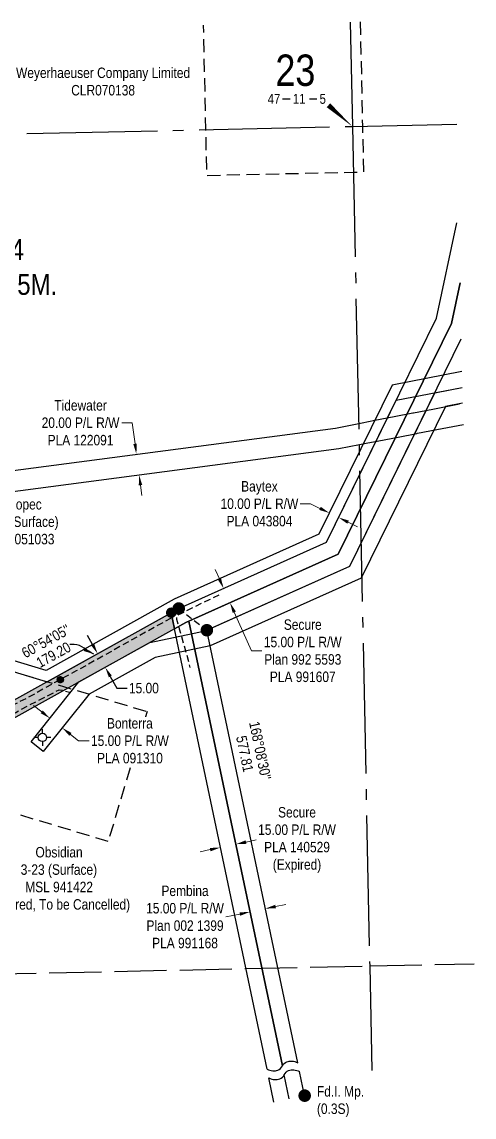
# Model space of a CAD drawing. Extents: x 594959 to 602233, y 5878755 to 5883049.
# Drawn here: x 600124 to 600557, y 5880019 to 5881068 of the extents above; entities that cross this region are included whole.
import ezdxf
from ezdxf.enums import TextEntityAlignment as Align

# ---------------------------------------------------------------- set-up
doc = ezdxf.new("R2010")
doc.units = 0
doc.header["$LTSCALE"] = 5
doc.header["$PDSIZE"] = 0.5
for name, pattern in [('foc-ACCESSROAD', [3.75, 2.5, -1.25]), ('foc-QUARTERLINE', [33, 25, -3, 2, -3]), ('foc-TIELINE', [1.875, 1.25, -0.625]), ('foc-UNSURVEYED', [12.5, 10, -2.5]), ('UG_PIPE', [1.875, 1.25, -0.625])]:
    doc.linetypes.add(name, pattern=pattern)
doc.layers.get('Defpoints').update_dxf_attribs({"color": 9})
for name, color, linetype in [('10', 1, 'Continuous'), ('9', 3, 'Continuous'), ('AS-PIPE-UG', 44, 'UG_PIPE'), ('AS-SYMBOL', 7, 'Continuous'), ('C-RW', 13, 'Continuous'), ('C-SYMBOL', 7, 'Continuous'), ('C-WS', 13, 'foc-ACCESSROAD'), ('F-RW', 190, 'Continuous'), ('F-WS', 190, 'foc-ACCESSROAD'), ('F-WS-S', 8, 'Continuous'), ('L-BD1', 253, 'Continuous'), ('L-MON', 1, 'Continuous'), ('L-QSEC', 8, 'foc-QUARTERLINE'), ('L-SECLBL', 7, 'Continuous'), ('L-TIE', 7, 'foc-TIELINE'), ('L-USEC', 7, 'foc-UNSURVEYED'), ('P-PROPOSED', 10, 'Continuous'), ('P-PROPOSED-H', 21, 'Continuous'), ('P-TXT', 4, 'Continuous')]:
    doc.layers.add(name, color=color, linetype=linetype)
for name, color, linetype, lineweight in [('C-WS-T', 13, 'Continuous', 9), ('F-RW-T', 190, 'Continuous', 9), ('F-WS-T', 190, 'Continuous', 9)]:
    doc.layers.add(name, color=color, linetype=linetype, lineweight=lineweight)
doc.styles.add('175L', font='ARIALN.TTF', dxfattribs={"height": 20})
doc.styles.add('80CG', font='ARIALN.TTF', dxfattribs={"height": 10})
doc.styles.add('80L', font='ARIALN.TTF', dxfattribs={"height": 10})
doc.styles.add('SIMPLEX', font='ARIALN.TTF')
doc.dimstyles.new('Compass 5 000', dxfattribs={"dimscale": 5, "dimtxt": 9, "dimasz": 2, "dimexe": 0.2, "dimexo": 0.0625, "dimgap": 0.5, "dimtad": 0, "dimtih": 1, "dimtoh": 1, "dimzin": 0, "dimdsep": 46, "dimtxsty": '80CG', "dimcen": 0.1, "dimse1": 1, "dimse2": 1, "dimclrd": 256, "dimclrt": 256, "dimaunit": 1, "dimadec": 4, "dimazin": 0, "dimtfac": 0.06, "dimtofl": 0, "dimtmove": 0, "dimatfit": 1, "dimfxl": 0.2, "dimtolj": 1, "dimtzin": 0, "dimlwd": -1, "dimarcsym": 0})

# ---------------------------------------------------------------- blocks, each defined once
blk = doc.blocks.new('L-SECLBL')
at = {"layer": '9', "color": 7}
for p, q in [((-5.1, -27.8), (-12.3, -27.8)), ((20.7, -27.8), (13.5, -27.8))]:
    blk.add_line(p, q, dxfattribs=at)
at = {"layer": '10', "color": 2, "style": 'SIMPLEX'}
blk.add_attdef('SEC', text='', height=30, dxfattribs=at).set_placement((0, 0), align=Align.MIDDLE)
at = {"layer": '10', "color": 5, "style": '80L'}
blk.add_attdef('TWP', text='', height=9.5, dxfattribs=at).set_placement((-14.4, -27.4), align=Align.MIDDLE_RIGHT)
blk.add_attdef('RGE', text='', height=9.5, dxfattribs=at).set_placement((3.6, -27.4), align=Align.MIDDLE_CENTER)
blk.add_attdef('MER', text='', height=9.5, dxfattribs=at).set_placement((23.2, -27.4), align=Align.MIDDLE_LEFT)
blk = doc.blocks.new('*D435')
at = {"layer": 'Defpoints', "color": 0, "transparency": 16777216}
for p in [(600232.7, 5880653.6), (600233.7, 5880653.7), (600235.3, 5880633.8)]:
    blk.add_point(p, dxfattribs=at)
at = {"layer": 'F-RW-T', "transparency": 16777216}
for p, q in [((600229.8, 5880683.8), (600219.8, 5880683.8)), ((600232.4, 5880663.6), (600229.8, 5880683.8)), ((600237.6, 5880624), (600238.9, 5880614.1))]:
    blk.add_line(p, q, dxfattribs=at)
for points in [[(600234.1, 5880663.8), (600230.8, 5880663.4), (600233.7, 5880653.7)], [(600239.3, 5880624.2), (600236, 5880623.8), (600236.3, 5880633.9)]]:
    blk.add_solid(points, dxfattribs=at)
at = {"layer": 'F-RW-T', "transparency": 16777216, "insert": (600180.2, 5880683.8), "char_height": 10, "attachment_point": 5, "style": '80CG'}
blk.add_mtext('\\A1;Tidewater\\P20.00 P/L R/W\\PPLA 122091', dxfattribs=at)
blk = doc.blocks.new('*D436')
at = {"layer": 'Defpoints', "color": 0, "transparency": 16777216}
for p in [(600317.7, 5880333.7), (600303, 5880330.6), (600314.3, 5880277)]:
    blk.add_point(p, dxfattribs=at)
at = {"layer": 'F-RW-T', "transparency": 16777216}
for p, q in [((600338.8, 5880282.1), (600348.6, 5880284.2)), ((600304.5, 5880274.9), (600294.7, 5880272.9))]:
    blk.add_line(p, q, dxfattribs=at)
for points in [[(600338.4, 5880283.8), (600339.1, 5880280.5), (600329, 5880280.1)], [(600304.2, 5880276.5), (600304.8, 5880273.3), (600314.3, 5880277)]]:
    blk.add_solid(points, dxfattribs=at)
at = {"layer": 'F-RW-T', "transparency": 16777216, "insert": (600387.6, 5880284.2), "char_height": 10, "attachment_point": 5, "style": '80CG'}
blk.add_mtext('\\A1;Secure\\P15.00 P/L R/W\\PPLA 140529\\P(Expired)', dxfattribs=at)
blk = doc.blocks.new('*D437')
at = {"layer": 'Defpoints', "color": 0, "transparency": 16777216}
for p in [(600327.7, 5880286.1), (600342.3, 5880289.2), (600342.6, 5880215.3)]:
    blk.add_point(p, dxfattribs=at)
at = {"layer": 'F-RW-T', "transparency": 16777216}
for p, q in [((600367, 5880220.4), (600376.8, 5880222.5)), ((600332.8, 5880213.2), (600319.3, 5880210.4))]:
    blk.add_line(p, q, dxfattribs=at)
for points in [[(600366.7, 5880222.1), (600367.4, 5880218.8), (600357.3, 5880218.4)], [(600332.5, 5880214.8), (600333.2, 5880211.6), (600342.6, 5880215.3)]]:
    blk.add_solid(points, dxfattribs=at)
at = {"layer": 'F-RW-T', "transparency": 16777216, "insert": (600280.3, 5880210.4), "char_height": 10, "attachment_point": 5, "style": '80CG'}
blk.add_mtext('\\A1;Pembina\\P15.00 P/L R/W\\PPlan 002 1399\\PPLA 991168', dxfattribs=at)
blk = doc.blocks.new('*D438')
at = {"layer": 'Defpoints', "color": 0, "transparency": 16777216}
for p in [(600418.6, 5880597.4), (600418.7, 5880597.7), (600427.7, 5880593.3)]:
    blk.add_point(p, dxfattribs=at)
at = {"layer": 'F-RW-T', "transparency": 16777216}
for p, q in [((600400.6, 5880606.2), (600390.6, 5880606.2)), ((600409.6, 5880601.8), (600400.6, 5880606.2)), ((600436.5, 5880588.6), (600445.5, 5880584.2))]:
    blk.add_line(p, q, dxfattribs=at)
for points in [[(600410.4, 5880603.3), (600408.9, 5880600.3), (600418.6, 5880597.4)], [(600437.3, 5880590.1), (600435.8, 5880587.1), (600427.6, 5880593)]]:
    blk.add_solid(points, dxfattribs=at)
at = {"layer": 'F-RW-T', "transparency": 16777216, "insert": (600351.6, 5880606.2), "char_height": 10, "attachment_point": 5, "style": '80CG'}
blk.add_mtext('\\A1;Baytex\\P10.00 P/L R/W\\PPLA 043804', dxfattribs=at)
blk = doc.blocks.new('*D439')
at = {"layer": 'Defpoints', "color": 0, "transparency": 16777216}
for p in [(600321.4, 5880527), (600323.4, 5880511.5), (600327.5, 5880513.3)]:
    blk.add_point(p, dxfattribs=at)
at = {"layer": 'F-RW-T', "transparency": 16777216}
for p, q in [((600313.2, 5880534.3), (600309.1, 5880543.4)), ((600327.5, 5880502.3), (600344, 5880465.4)), ((600344, 5880465.4), (600354, 5880465.4))]:
    blk.add_line(p, q, dxfattribs=at)
for points in [[(600314.7, 5880535), (600311.7, 5880533.6), (600317.3, 5880525.1)], [(600329, 5880503), (600326, 5880501.6), (600323.4, 5880511.5)]]:
    blk.add_solid(points, dxfattribs=at)
at = {"layer": 'F-RW-T', "transparency": 16777216, "insert": (600393.1, 5880465.4), "char_height": 10, "attachment_point": 5, "style": '80CG'}
blk.add_mtext('\\A1;Secure\\P15.00 P/L R/W\\PPlan 992 5593\\PPLA 991607', dxfattribs=at)
blk = doc.blocks.new('*D440')
at = {"layer": 'Defpoints', "color": 0, "transparency": 16777216}
for p in [(600159, 5880411.1), (600170.8, 5880401.8), (600162.7, 5880391.5)]:
    blk.add_point(p, dxfattribs=at)
at = {"layer": 'F-RW-T', "transparency": 16777216}
for p, q in [((600143, 5880406.9), (600135.1, 5880413.1)), ((600170.5, 5880385.3), (600178.4, 5880379.2)), ((600178.4, 5880379.2), (600188.4, 5880379.2))]:
    blk.add_line(p, q, dxfattribs=at)
for points in [[(600144, 5880408.2), (600142, 5880405.6), (600150.9, 5880400.7)], [(600171.6, 5880386.7), (600169.5, 5880384), (600162.7, 5880391.5)]]:
    blk.add_solid(points, dxfattribs=at)
at = {"layer": 'F-RW-T', "transparency": 16777216, "insert": (600227.5, 5880379.2), "char_height": 10, "attachment_point": 5, "style": '80CG', "bg_fill": 3, "box_fill_scale": 1.1, "bg_fill_color": 256, "bg_fill_true_color": 13158600, "bg_fill_transparency": 0}
blk.add_mtext('\\A1;Bonterra\\P15.00 P/L R/W\\PPLA 091310', dxfattribs=at)
blk = doc.blocks.new('GABD')
for p, q in [((-0.81, 0), (-1.62, 0)), ((0, 0.81), (0, 1.62)), ((1.62, 0), (0.81, 0)), ((0, -0.81), (0, -1.62))]:
    blk.add_line(p, q)
blk.add_circle((0, 0), 0.8)
blk = doc.blocks.new('fdia')
at = {"color": 255, "const_width": 1}
blk.add_lwpolyline([(-0.5, 0, 1), (0.5, 0, 1)], format="xyb", close=True, dxfattribs=at)
blk = doc.blocks.new('Fdiaa')
blk.add_blockref('fdia', (0, 0))
blk = doc.blocks.new('fdib')
at = {"color": 1, "const_width": 1.6}
blk.add_lwpolyline([(-0.4, 0, 1), (0.4, 0, 1)], format="xyb", close=True, dxfattribs=at)
at = {"color": 1}
blk.add_circle((0, 0), 0.8, dxfattribs=at)
blk = doc.blocks.new('Fdibb')
blk.add_blockref('fdib', (0, 0))
blk = doc.blocks.new('fdicc')
for name in ['Fdibb', 'Fdiaa']:
    blk.add_blockref(name, (0, 0))
blk = doc.blocks.new('FDI')
blk.add_blockref('fdicc', (0, 0))
blk = doc.blocks.new('RISER')
h = blk.add_hatch(color=255)
h.dxf.hatch_style = 1
edge = h.paths.add_edge_path()
edge.add_arc((0, 0), 0.7, 0, 360)
blk.add_hatch(color=13).paths.add_polyline_path([(0.58, -0.15), (-0.58, -0.15, 0.774597)])
at = {"color": 13}
blk.add_line((-0.58, -0.15), (0.58, -0.15), dxfattribs=at)
blk.add_circle((0, 0), 0.6, dxfattribs=at)
blk = doc.blocks.new('*D485')
at = {"layer": 'Defpoints', "color": 0, "transparency": 16777216}
for p in [(600203.3, 5880466.4), (600203.9, 5880449.5), (600210.6, 5880453.3)]:
    blk.add_point(p, dxfattribs=at)
at = {"layer": 'P-TXT', "transparency": 16777216}
for p, q in [((600191.7, 5880471.4), (600186.9, 5880480.1)), ((600208.7, 5880440.8), (600215, 5880429.6)), ((600215, 5880429.6), (600225, 5880429.6))]:
    blk.add_line(p, q, dxfattribs=at)
for points in [[(600193.2, 5880472.2), (600190.3, 5880470.6), (600196.6, 5880462.6)], [(600210.2, 5880441.6), (600207.3, 5880440), (600203.9, 5880449.5)]]:
    blk.add_solid(points, dxfattribs=at)
at = {"layer": 'P-TXT', "transparency": 16777216, "insert": (600240.9, 5880429.6), "char_height": 10, "attachment_point": 5, "style": '80CG'}
blk.add_mtext('\\A1;15.00', dxfattribs=at)
blk = doc.blocks.new('PLIA')
at = {"color": 255, "const_width": 1}
blk.add_lwpolyline([(-0.5, 0, 1), (0.5, 0, 1)], format="xyb", close=True, dxfattribs=at)
blk = doc.blocks.new('PLIAA')
blk.add_blockref('PLIA', (0, 0))
blk = doc.blocks.new('PLIB')
at = {"color": 1}
blk.add_circle((0, 0), 0.8, dxfattribs=at)
blk = doc.blocks.new('PLIBB')
blk.add_blockref('PLIB', (0, 0))
blk = doc.blocks.new('PLICC')
for name in ['PLIAA', 'PLIBB']:
    blk.add_blockref(name, (0, 0))
blk = doc.blocks.new('PLI')
blk.add_blockref('PLICC', (0, 0))

msp = doc.modelspace()

# ---------------------------------------------------------------- hatches: boundary and pattern name
at = {"layer": 'P-PROPOSED-H'}
h = msp.add_hatch(color=256, dxfattribs=at)
h.dxf.hatch_style = 1
h.paths.add_polyline_path([(598368.719, 5880743.55), (598416.339, 5880791.701), (598502.707, 5880813.58), (598547.957, 5880840.792), (598556.142, 5880845.715), (598679.472, 5880843.75), (598723.378, 5880840.345), (598763.345, 5880829.699), (598885.944, 5880788.071), (599254.554, 5880678.819), (599282.991, 5880670.336), (599526.482, 5880597.414), (599588.341, 5880574.941), (599626.411, 5880561.707), (599656.695, 5880548.261), (599755.078, 5880521.009), (600110.555, 5880414.756), (600267.075, 5880501.868), (600270.301, 5880486.504), (600112.32, 5880398.579), (599750.929, 5880506.6), (599651.624, 5880534.107), (599620.898, 5880547.75), (599583.319, 5880560.813), (599521.768, 5880583.174), (599250.274, 5880664.449), (598881.402, 5880773.779), (598759, 5880815.34), (598720.848, 5880825.503), (598678.772, 5880828.766), (598560.193, 5880830.655), (598555.684, 5880827.943), (598508.536, 5880799.589), (598424.066, 5880778.191), (598377.321, 5880730.925)])

# ---------------------------------------------------------------- linework, layer by layer
at = {"layer": 'AS-PIPE-UG', "flags": 128}
for points in [[(600267.07, 5880496.809), (600266.242, 5880496.42), (600257.635, 5880491.526), (600220.138, 5880470.773), (600200.099, 5880459.347), (600176.017, 5880446.069), (600165.528, 5880440.325), (600160.769, 5880437.7), (600155.06, 5880434.682), (600128.92, 5880420.066), (600110.235, 5880410.77), (600109.047, 5880410.525), (600101.552, 5880412.838), (600075.497, 5880419.896), (600008.382, 5880441.373), (599947.831, 5880458.541), (599874.918, 5880480.591), (599823.078, 5880496.481), (599781.714, 5880507.521), (599755.877, 5880515.481), (599722.812, 5880524.74), (599646.1, 5880548.862)], [(599720.392, 5880517.736), (599827.86, 5880484.839), (599872.113, 5880472.021), (599927.373, 5880456.35), (599985.598, 5880439.634), (600045.736, 5880420.677), (600093.181, 5880406.425), (600103.657, 5880403.275), (600110.718, 5880402.356), (600118.156, 5880406.406), (600129.288, 5880412.477), (600143.937, 5880419.861), (600159.797, 5880428.022), (600163.431, 5880427.594), (600169.541, 5880425.616)], [(600312.795, 5880518.753), (600303.499, 5880514.272), (600280.591, 5880503.161), (600272.273, 5880498.887), (600271.984, 5880495.645), (600274.81, 5880486.554), (600281.188, 5880464.196), (600284.961, 5880449.49)]]:
    msp.add_lwpolyline(points, dxfattribs=at)
at = {"layer": 'C-RW', "flags": 128}
msp.add_lwpolyline([(600543.811, 5880817.813), (600535.468, 5880778.944), (600427.023, 5880557.855), (600280.986, 5880492.451), (600270.301, 5880486.504), (600267.075, 5880501.868), (600274.263, 5880505.869), (600415.948, 5880569.324), (600521.195, 5880783.892), (600540.838, 5880875.407)], dxfattribs=at)
at = {"layer": 'C-WS'}
msp.add_lwpolyline([(600067.812, 5880324.248), (600105.026, 5880448.75), (600243.894, 5880407.242), (600206.68, 5880282.74)], close=True, dxfattribs=at)
at = {"layer": 'F-RW', "flags": 128}
for points in [[(597880.88, 5880876.34), (598241.86, 5880970.798), (598248.497, 5880972.535), (598318.411, 5880973.669), (598737.292, 5880883.188), (598776.38, 5880872.776), (598899.571, 5880830.947), (599299.194, 5880712.409), (599294.908, 5880698.041), (599535.91, 5880625.894), (599598.384, 5880603.197), (599644.304, 5880587.235), (599652.2, 5880586.978), (599834.432, 5880581.048), (600427.658, 5880659.041), (600447.46, 5880662.903), (600453.814, 5880664.142), (600466.123, 5880666.54), (600484.564, 5880670.152), (600502.384, 5880673.613), (600503.036, 5880673.74), (600521.456, 5880677.325), (600547.038, 5880682.304)], [(600373.554, 5880067.742), (600284.082, 5880493.838), (600427.023, 5880557.855), (600535.468, 5880778.944), (600543.811, 5880817.813)], [(600388.227, 5880070.823), (600301.239, 5880485.093), (600438.097, 5880546.387), (600544.918, 5880764.161)], [(600545.562, 5880732.933), (600478.682, 5880719.917), (600408.565, 5880576.97), (600269.781, 5880514.814), (600147.184, 5880446.582), (600098.312, 5880461.19), (600089.438, 5880431.501), (599757.844, 5880530.615), (599660.078, 5880557.696), (599647.117, 5880563.458), (599630.085, 5880571.012), (599591.689, 5880584.36), (599529.625, 5880606.907), (599257.408, 5880688.399)], [(599254.554, 5880678.819), (599526.482, 5880597.414), (599588.341, 5880574.941), (599626.411, 5880561.707), (599643.064, 5880554.321), (599656.695, 5880548.261), (599755.078, 5880521.009), (600096.152, 5880419.061), (600105.026, 5880448.75), (600148.361, 5880435.797), (600274.263, 5880505.869), (600415.948, 5880569.324), (600482.707, 5880705.426), (600545.875, 5880717.719)], [(599319.496, 5880710.499), (599542.413, 5880644.007), (599576.493, 5880631.728), (599595.299, 5880624.953), (599605.124, 5880621.414), (599628.453, 5880613.309), (599644.02, 5880607.901), (599646.102, 5880607.178), (599652.85, 5880606.958), (599833.448, 5880601.082), (600424.438, 5880678.782), (600443.634, 5880682.525), (600449.988, 5880683.764), (600462.3, 5880686.163), (600480.737, 5880689.774), (600498.573, 5880693.238), (600499.209, 5880693.362), (600517.637, 5880696.948), (600543.22, 5880701.927)], [(600546.189, 5880702.505), (600529.812, 5880699.318), (600449.172, 5880534.918), (600304.383, 5880470.073), (600251.756, 5880458.985), (600188.516, 5880423.834), (600144.517, 5880368.804), (600132.806, 5880378.167), (600178.65, 5880435.504), (600246.45, 5880473.19), (600299.721, 5880484.413), (600438.097, 5880546.387), (600519.632, 5880712.612), (600545.875, 5880717.719)], [(600358.88, 5880064.661), (600270.301, 5880486.504), (600280.986, 5880492.451), (600284.082, 5880493.838), (600373.554, 5880067.742)], [(600380.183, 5880036.169), (600375.325, 5880059.307)], [(600394.857, 5880039.25), (600389.998, 5880062.388)], [(600365.51, 5880033.088), (600360.651, 5880056.226)]]:
    msp.add_lwpolyline(points, dxfattribs=at)
for points in [[(600358.88, 5880064.661, 0.09819619), (600364.405, 5880063.071, 0.11502491), (600369.279, 5880063.78, 0.18910183), (600373.554, 5880067.742, -0.18910183), (600377.829, 5880071.704, -0.11502491), (600382.703, 5880072.413, -0.09819619), (600388.227, 5880070.823)], [(600360.651, 5880056.226, 0.09819619), (600366.176, 5880054.636, 0.11502491), (600371.05, 5880055.345, 0.18910183), (600375.325, 5880059.307, -0.18910183), (600379.6, 5880063.269, -0.11502491), (600384.474, 5880063.978, -0.09819619), (600389.998, 5880062.388)]]:
    msp.add_lwpolyline(points, format="xyb", dxfattribs=at)
at = {"layer": 'F-WS', "flags": 128}
msp.add_lwpolyline([(600448.155, 5881067.812), (600450.301, 5880967.832), (600451.248, 5880923.729), (600441.61, 5880923.523), (600301.207, 5880920.509), (600300.26, 5880964.602), (600298.112, 5881064.591)], dxfattribs=at)
at = {"layer": 'L-QSEC', "flags": 128}
for points in [[(600438.639, 5881067.608), (600440.701, 5880967.612)], [(599633.921, 5880950.274), (600440.701, 5880967.612)], [(600440.701, 5880967.612), (600540.678, 5880969.76)], [(600440.701, 5880967.612), (600457.283, 5880163.48)], [(600457.283, 5880163.48), (600459.344, 5880063.502)]]:
    msp.add_lwpolyline(points, dxfattribs=at)
at = {"layer": 'L-SECLBL', "flags": 128}
msp.add_lwpolyline([(600440.701, 5880967.612, 0, 5, 0), (600417.708, 5880987.972, 5, 5, 0)], format="xyseb", dxfattribs=at)
at = {"layer": 'L-TIE'}
msp.add_line((600274.263, 5880505.869), (600301.242, 5880485.077), dxfattribs=at)
at = {"layer": 'L-USEC', "flags": 128}
for points in [[(600457.283, 5880163.48), (600557.259, 5880165.626)], [(599650.328, 5880146.158), (600457.282, 5880163.48)]]:
    msp.add_lwpolyline(points, dxfattribs=at)
at = {"layer": 'P-PROPOSED'}
msp.add_lwpolyline([(599282.991, 5880670.336), (599526.482, 5880597.414), (599588.341, 5880574.941), (599626.411, 5880561.707), (599656.695, 5880548.261), (599755.078, 5880521.009), (600110.555, 5880414.756), (600267.075, 5880501.868), (600270.301, 5880486.504), (600112.32, 5880398.579), (599750.929, 5880506.6), (599651.624, 5880534.107), (599620.898, 5880547.75), (599583.319, 5880560.813), (599521.768, 5880583.174), (599250.274, 5880664.449)], dxfattribs=at)

# ---------------------------------------------------------------- block references
at = {"layer": 'AS-SYMBOL', "xscale": 5.000000000000034, "yscale": 5.000000000000034, "zscale": 5.000000000000034}
msp.add_blockref('RISER', (600160.769, 5880437.7), dxfattribs=at)
at = {"layer": 'L-MON'}
for name, p, xscale, yscale, zscale in [('FDI', (600274.263, 5880505.869), 5.000000000000034, 5.000000000000034, 5.000000000000034), ('PLI', (600267.098, 5880501.878), 5.000000000000009, 5.000000000000009, 5.000000000000009), ('FDI', (600301.242, 5880485.077), 5.000000000000034, 5.000000000000034, 5.000000000000034), ('FDI', (600394.94, 5880039.268), 5.002117846675122, 5.002117846675122, 5.002117846675122)]:
    msp.add_blockref(name, p, dxfattribs=dict(at, xscale=xscale, yscale=yscale, zscale=zscale))
at = {"layer": 'L-SECLBL'}
msp.add_blockref('L-SECLBL', (600386.031, 5881021.543), dxfattribs=at).add_auto_attribs({'SEC': '23', 'TWP': '47', 'RGE': '11', 'MER': '5'})

# ---------------------------------------------------------------- texts
at = {"layer": 'C-SYMBOL', "color": 3, "insert": (600048.938, 5880859.694), "char_height": 20, "width": 215.98445, "attachment_point": 2, "style": '175L'}
msp.add_mtext('Theor. S.W.1/4 \\PSec. 23-47-11-W.5M.', dxfattribs=at)
at = {"layer": 'C-WS-T', "insert": (600091.122, 5880277.476, 0.436), "char_height": 9.9957, "attachment_point": 1, "style": '80L'}
msp.add_mtext_dynamic_manual_height_columns('\\pi45.89657;Obsidian\\P\\pi31.78599;3-23 (Surface)\\P\\pi36.06451;MSL 941422\\P\\pi0.39431;(Expired, To be Cancelled)', width=135.60786, gutter_width=49.979, heights=[0], dxfattribs=at)
at = {"layer": 'F-WS-T', "attachment_point": 1, "style": '80L'}
for s, width, gutter_width, insert, char_height in [('\\pi0.12844;Weyerhaeuser Company Limited\\P\\pi53.00703;CLR070138', 166.08226, 50, (600118.266, 5881024.062), 10), ('\\pi22.38097;Sinopec\\P\\pi6.73968;3-23 (Surface)\\P\\pi10.98751;MSL 051033', 85.51523, 49.979, (600079.268, 5880610.738, 0.436), 9.9957)]:
    msp.add_mtext_dynamic_manual_height_columns(s, width=width, gutter_width=gutter_width, heights=[0], dxfattribs=dict(at, insert=insert, char_height=char_height))
at = {"layer": 'L-BD1', "style": '80L'}
for s, height, rotation, p in [("60°54'05''", 9.9958, 29.0985, (600146.96, 5880474.656)), ('179.20', 9.9958, 29.0985, (600154.251, 5880461.555)), ("168°08'30''", 10, 281.8587, (600352.305, 5880369.806)), ('577.81', 10, 281.8587, (600337.625, 5880366.723))]:
    msp.add_text(s, height=height, rotation=rotation, dxfattribs=at).set_placement(p, align=Align.MIDDLE)
at = {"layer": 'L-MON', "insert": (600406.696, 5880048.382), "char_height": 9.9958, "attachment_point": 1, "style": '80L'}
msp.add_mtext_dynamic_manual_height_columns('Fd.I. Mp.\\P(0.3S)', width=44.31043, gutter_width=49.979, heights=[0], dxfattribs=at)

# ---------------------------------------------------------------- dimensions: what is measured, and where the dimension line sits
at = {"layer": 'F-RW-T'}
for base, p1, p2, angle, text, picture, middle in [((600233.709, 5880653.698, 0.436), (600235.297, 5880633.751, 0.436), (600232.693, 5880653.564, 0.436), 97.489682, 'Tidewater\\P20.00 P/L R/W\\PPLA 122091', '*D435', (600180.217, 5880683.761, 0.436)), ((600323.414, 5880511.453), (600321.375, 5880526.98), (600327.507, 5880513.286), 294.124444, 'Secure\\P15.00 P/L R/W\\PPlan 992 5593\\PPLA 991607', '*D439', (600393.134, 5880465.378)), ((600314.289, 5880276.977), (600317.694, 5880333.682), (600302.993, 5880330.585), 191.89948, 'Secure\\P15.00 P/L R/W\\PPLA 140529\\P(Expired)', '*D436', (600387.646, 5880284.199)), ((600342.594, 5880215.268), (600342.318, 5880289.221), (600327.652, 5880286.128), 191.907395, 'Pembina\\P15.00 P/L R/W\\PPlan 002 1399\\PPLA 991168', '*D437', (600280.258, 5880210.366))]:
    dim = msp.add_linear_dim(base=base, p1=p1, p2=p2, angle=angle, text=text, dimstyle='Compass 5 000', dxfattribs=at)
    dim.commit()
    dim.dimension.update_dxf_attribs({"geometry": picture, "text_midpoint": middle, "dimtype": 161})
dim = msp.add_aligned_dim(p1=(600427.692, 5880593.254), p2=(600418.719, 5880597.67), distance=0.295, text='Baytex\\P10.00 P/L R/W\\PPLA 043804', dimstyle='Compass 5 000', dxfattribs=at)
dim.commit()
dim.dimension.update_dxf_attribs({"geometry": '*D438', "text_midpoint": (600351.558, 5880606.236)})

# ---------------------------------------------------------------- leaders
at = {"layer": 'L-BD1', "path_type": 1}
msp.add_leader([(600192.795, 5880462.253), (600174.257, 5880471.519), (600169.841, 5880471.421)], dimstyle='Compass 5 000', override={"dimgap": 0.5, "dimtad": 0}, dxfattribs=at)

# ---------------------------------------------------------------- next in the draw order: dimensions: what is measured, and where the dimension line sits
at = {"layer": 'F-RW-T'}
dim = msp.add_aligned_dim(p1=(600158.973, 5880411.066), p2=(600170.758, 5880401.835), distance=-13.115, text='Bonterra\\P15.00 P/L R/W\\PPLA 091310', dimstyle='Compass 5 000', override={"dimtfill": 1}, dxfattribs=at)
dim.commit()
dim.dimension.update_dxf_attribs({"geometry": '*D440', "text_midpoint": (600227.503, 5880379.178)})

# ---------------------------------------------------------------- next in the draw order: block references
at = {"layer": 'F-WS-S', "xscale": 5.000000000000036, "yscale": 5.000000000000036, "zscale": 5.000000000000036}
msp.add_blockref('GABD', (600143.676, 5880382.367), dxfattribs=at)

# ---------------------------------------------------------------- next in the draw order: dimensions: what is measured, and where the dimension line sits
at = {"layer": 'P-TXT'}
dim = msp.add_linear_dim(base=(600203.869, 5880449.531), p1=(600203.326, 5880466.388), p2=(600210.617, 5880453.287), angle=299.098476, text='15.00', dimstyle='Compass 5 000', dxfattribs=at)
dim.commit()
dim.dimension.update_dxf_attribs({"geometry": '*D485', "text_midpoint": (600240.927, 5880429.551), "dimtype": 161})

doc.saveas('drawing.dxf')
